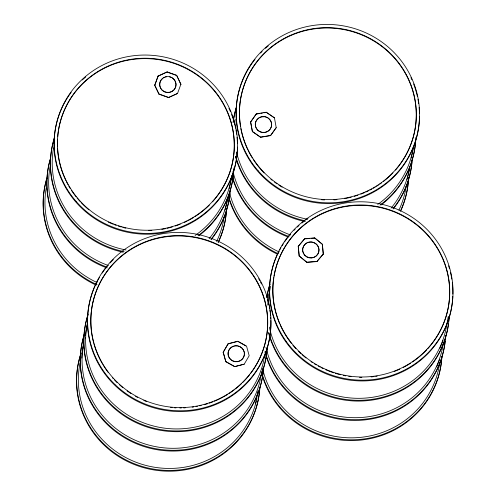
<?xml version="1.0" encoding="UTF-8"?>
<svg xmlns="http://www.w3.org/2000/svg" width="496" height="496" viewBox="0 0 496 496"><rect width="100%" height="100%" fill="white"/><g stroke="black" fill="none" stroke-linecap="round" stroke-linejoin="round"><path stroke-width="0.74" d="M180.922 84.134L177.518 93.477L168.46 97.569L159.018 94.203L154.715 85.349L158.119 76L167.177 71.914L176.619 75.28L180.885 84.326L176.619 75.28M154.715 85.349L158.119 76M159.018 94.203L154.752 85.151M158.081 76.198L167.177 71.914M168.46 97.569L177.518 93.477M250.598 122.047L256.327 113.882L266.191 112.226L274.443 117.85L276.216 127.652L270.518 135.619L260.66 137.28L252.408 131.657L250.598 122.047L256.327 113.882M252.408 131.657L250.629 121.849M260.66 137.28L252.439 131.459M266.191 112.226L274.443 117.85M223.175 352.321L228.166 343.703L237.832 341.211L246.549 346.115L249.178 355.737L244.224 364.169L234.558 366.656L225.841 361.751L223.175 352.321L228.166 343.703M225.841 361.751L223.212 352.129M270.518 135.619L276.216 127.652M234.558 366.656L244.224 364.169M268.875 295.207L270.512 286.285M255.576 403.825L257.895 391.183M298.239 246.363L304.668 238.719L314.65 237.906L322.375 244.199L323.287 254.113L316.894 261.559L306.912 262.378L299.187 256.079L298.239 246.363L304.668 238.719M299.187 256.079L298.276 246.171M306.912 262.378L299.218 255.886M323.287 254.113L322.338 244.398L314.65 237.906M316.894 261.559L323.318 253.921M448.26 316.584L446.481 326.25A90.154 87.513 10.4 0 1 359.085 398.325A90.154 87.513 10.4 0 1 269.384 327.124M228.129 343.895L237.057 341.595M256.289 114.074L259.327 113.565M260.84 113.311L262.359 113.057M263.878 112.803L265.391 112.549M260.698 137.082L270.556 135.427M305.4 238.855L310.006 238.477M311.544 238.353L314.613 238.099M306.943 262.186L316.925 261.367M167.14 72.106L176.582 75.473M159.055 94.004L168.497 97.377M238.471 341.781L245.842 345.935M225.878 361.559L234.596 366.463M263.438 368.187A91.791 89.1 10.4 0 1 154.851 449.326A91.791 89.1 10.4 0 1 84.673 333.455M270.81 320.447A91.791 89.1 10.4 0 1 157.151 408.723A91.791 89.1 10.4 0 1 99.417 277.493M102.219 273.036A91.791 89.1 10.4 0 1 105.778 268.113M106.721 266.922A91.791 89.1 10.4 0 1 107.688 265.744M110.186 262.874A91.791 89.1 10.4 0 1 113.324 259.6M258.639 278.696A91.791 89.1 10.4 0 1 259.761 280.668M260.487 282.001A91.791 89.1 10.4 0 1 261.535 284.034M267.567 299.59A91.791 89.1 10.4 0 1 268.15 301.766M268.51 303.23A91.791 89.1 10.4 0 1 269.006 305.443M269.303 306.925A91.791 89.1 10.4 0 1 269.576 308.419M269.818 309.919A91.791 89.1 10.4 0 1 270.14 312.17M270.32 313.677A91.791 89.1 10.4 0 1 270.543 315.94M270.661 317.44A91.791 89.1 10.4 0 1 270.748 318.947M263.531 368.162A91.791 89.1 10.4 0 1 154.994 448.551A91.791 89.1 10.4 0 1 84.58 333.393M256.947 397.897A90.154 87.513 10.4 0 1 256.643 399.392M256.314 400.88A90.154 87.513 10.4 0 1 149.897 466.376A90.154 87.513 10.4 0 1 80.042 363.047M259.885 387.55A91.791 89.1 10.4 0 1 151.299 468.689A91.791 89.1 10.4 0 1 81.121 352.817M81.828 358.143A90.154 87.513 10.4 0 1 83.458 344.46M93.769 343.22A88.511 85.92 10.4 0 1 195.486 237.609A88.511 85.92 10.4 0 1 250.678 373.376M249.755 374.579A88.511 85.92 10.4 0 1 242.718 382.484M241.645 383.532A88.511 85.92 10.4 0 1 235.358 389.007M234.155 389.943A88.511 85.92 10.4 0 1 229.164 393.464M227.881 394.289A88.511 85.92 10.4 0 1 223.969 396.614M223.312 396.98A88.511 85.92 10.4 0 1 214.346 401.264M212.914 401.841A88.511 85.92 10.4 0 1 209.3 403.161M207.843 403.645A88.511 85.92 10.4 0 1 204.172 404.742M201.227 405.499A88.511 85.92 10.4 0 1 199.739 405.846M197.482 406.317A88.511 85.92 10.4 0 1 195.963 406.596M193.676 406.974A88.511 85.92 10.4 0 1 192.144 407.191M185.213 407.842A88.511 85.92 10.4 0 1 183.669 407.917M181.369 407.979A88.511 85.92 10.4 0 1 179.837 407.985M176.006 407.892A88.511 85.92 10.4 0 1 174.462 407.805M172.149 407.631A88.511 85.92 10.4 0 1 170.605 407.483M146.673 401.605A88.511 85.92 10.4 0 1 143.809 400.415M137.553 397.408A88.511 85.92 10.4 0 1 135.544 396.304M130.95 393.539A88.511 85.92 10.4 0 1 127.125 390.935M122.841 387.649A88.511 85.92 10.4 0 1 119.35 384.654M117.13 382.577A88.511 85.92 10.4 0 1 114.458 379.874M113.423 378.752A88.511 85.92 10.4 0 1 112.4 377.617M108.041 372.273A88.511 85.92 10.4 0 1 102.951 364.715M102.567 364.064A88.511 85.92 10.4 0 1 93.967 343.939M263.891 359.891A90.154 87.513 10.4 0 1 157.53 426.957A90.154 87.513 10.4 0 1 87.451 322.797M264.473 356.884A90.154 87.513 10.4 0 1 264.194 358.391M260.493 378.504A90.154 87.513 10.4 0 1 155.136 446.555A90.154 87.513 10.4 0 1 83.588 343.66M261.045 375.491A90.154 87.513 10.4 0 1 260.784 377.003M259.786 387.574A91.791 89.1 10.4 0 1 154.2 470.003A91.791 89.1 10.4 0 1 79.465 358.614M79.658 357.895A91.791 89.1 10.4 0 1 80.978 353.592M267.09 348.8A91.791 89.1 10.4 0 1 158.546 429.189A91.791 89.1 10.4 0 1 88.133 314.03M85.38 338.78A90.154 87.513 10.4 0 1 85.448 337.255M85.548 335.724A90.154 87.513 10.4 0 1 86.862 325.841M266.997 348.824A91.791 89.1 10.4 0 1 158.788 430.032A91.791 89.1 10.4 0 1 87.99 314.805M244.323 352.823A8.196 7.955 10.4 0 1 237.572 361.702A8.196 7.955 10.4 0 1 228.185 355.303A8.196 7.955 10.4 0 1 234.385 346.053M235.085 345.935A8.196 7.955 10.4 0 1 237.224 345.948M237.931 346.072A8.196 7.955 10.4 0 1 244.193 352.141M445.154 341.124A91.791 89.1 10.4 0 1 360.598 420.273A91.791 89.1 10.4 0 1 264.976 352.092M445.538 335.848A91.791 89.1 10.4 0 1 445.414 338.111M445.644 335.829A91.791 89.1 10.4 0 1 363.066 419.331A91.791 89.1 10.4 0 1 265.118 351.317M443.176 344.125A90.154 87.513 10.4 0 1 356.705 417.682A90.154 87.513 10.4 0 1 265.992 347.243M448.446 324A91.791 89.1 10.4 0 1 362.998 400.973A91.791 89.1 10.4 0 1 268.528 332.729M269.929 284.406A91.791 89.1 10.4 0 0 266.805 297.557A91.791 89.1 10.4 0 1 269.843 284.351M449.091 316.479A91.791 89.1 10.4 0 1 448.781 321.005M449.202 316.46A91.791 89.1 10.4 0 1 367.009 399.931A91.791 89.1 10.4 0 1 268.863 332.686M267.741 305.059A90.154 87.513 10.4 0 1 269.291 292.975M451.583 307.557A91.791 89.1 10.4 0 1 332.729 376.253A91.791 89.1 10.4 0 1 279.105 251.081M279.812 249.748A91.791 89.1 10.4 0 1 280.91 247.771M282.063 245.811A91.791 89.1 10.4 0 1 283.272 243.877M284.53 241.974A91.791 89.1 10.4 0 1 288.114 237.082M289.534 235.321A91.791 89.1 10.4 0 1 290.501 234.174M294.06 230.268A91.791 89.1 10.4 0 1 295.132 229.183M297.327 227.063A91.791 89.1 10.4 0 1 299.026 225.519M301.94 223.045A91.791 89.1 10.4 0 1 303.738 221.625M306.795 219.368A91.791 89.1 10.4 0 1 308.041 218.507M448.613 265.813A91.791 89.1 10.4 0 1 449.5 268.714M450.461 272.391A91.791 89.1 10.4 0 1 451.794 279.087M452.302 282.813A91.791 89.1 10.4 0 1 452.854 294.072M452.786 296.341A91.791 89.1 10.4 0 1 451.707 306.819M439.698 362.762A90.154 87.513 10.4 0 1 354.181 437.788A90.154 87.513 10.4 0 1 262.458 368.131M441.905 356.723A91.791 89.1 10.4 0 1 358.986 439.499A91.791 89.1 10.4 0 1 261.423 371.454M439.444 359.749A90.154 87.513 10.4 0 1 436.678 366.879M274.04 276.123A88.511 85.92 10.4 0 1 399.088 214.03A88.511 85.92 10.4 0 1 427.881 348.57M426.858 349.68A88.511 85.92 10.4 0 1 412.455 361.993M410.564 363.246A88.511 85.92 10.4 0 1 403.291 367.449M399.838 369.136A88.511 85.92 10.4 0 1 394.196 371.504M377.171 376.123A88.511 85.92 10.4 0 1 375.646 376.365M374.12 376.582A88.511 85.92 10.4 0 1 371.07 376.935M361.869 377.369A88.511 85.92 10.4 0 1 359.538 377.332M351.038 376.687A88.511 85.92 10.4 0 1 348.75 376.377M345.731 375.875A88.511 85.92 10.4 0 1 343.468 375.429M340.461 374.747A88.511 85.92 10.4 0 1 335.228 373.296M333.746 372.825A88.511 85.92 10.4 0 1 325.816 369.805M323.032 368.534A88.511 85.92 10.4 0 1 321.656 367.865M320.286 367.17A88.511 85.92 10.4 0 1 318.24 366.079M316.225 364.932A88.511 85.92 10.4 0 1 314.241 363.735M312.282 362.489A88.511 85.92 10.4 0 1 310.998 361.627M306.051 358A88.511 85.92 10.4 0 1 301.965 354.584M300.824 353.555A88.511 85.92 10.4 0 1 298.604 351.435M295.926 348.682A88.511 85.92 10.4 0 1 292.882 345.228M291.437 343.455A88.511 85.92 10.4 0 1 289.596 341.05M289.149 340.442A88.511 85.92 10.4 0 1 280.066 324.663M279.465 323.274A88.511 85.92 10.4 0 1 273.792 277.642M441.806 356.742A91.791 89.1 10.4 0 1 360.003 440.175A91.791 89.1 10.4 0 1 261.671 373.699M443.002 340.38A90.154 87.513 10.4 0 1 439.921 348.211M313.205 242.457A8.196 7.955 10.4 0 1 317.731 254.349A8.196 7.955 10.4 0 1 304.798 255.403A8.196 7.955 10.4 0 1 306.968 242.966M307.613 242.674A8.196 7.955 10.4 0 1 312.517 242.277M229.915 192.609A91.791 89.1 10.4 0 1 211.271 239.543M107.018 267.958A91.791 89.1 10.4 0 1 50.239 159.408M230.249 188.852A91.791 89.1 10.4 0 1 210.936 239.357M107.161 267.183A91.791 89.1 10.4 0 1 50.177 159.359M227.652 198.102A90.154 87.513 10.4 0 1 209.12 238.706M108.5 265.565A90.154 87.513 10.4 0 1 50.654 164.083M233.622 171.008A91.791 89.1 10.4 0 1 199.119 235.557M123.213 252.241A91.791 89.1 10.4 0 1 54.455 137.882M233.864 167.989A91.791 89.1 10.4 0 1 198.04 235.693M124.118 251.627A91.791 89.1 10.4 0 1 54.368 137.826M231.328 177.983A90.154 87.513 10.4 0 1 195.102 235.476M126.015 249.978A90.154 87.513 10.4 0 1 53.599 147.734M237.454 147.114A91.791 89.1 10.4 0 1 117.18 229.468A91.791 89.1 10.4 0 1 71.151 92.38M82.317 79.955A91.791 89.1 10.4 0 1 85.74 76.961M228.923 108.289A91.791 89.1 10.4 0 1 230.473 111.736M231.613 114.551A91.791 89.1 10.4 0 1 235.662 128.371M235.953 129.84A91.791 89.1 10.4 0 1 236.673 134.286M237.026 137.287A91.791 89.1 10.4 0 1 237.417 143.338M224.192 216.727A90.154 87.513 10.4 0 1 216.591 241.478M97.08 282.546A90.154 87.513 10.4 0 1 46.215 187.99M226.585 208.239A91.791 89.1 10.4 0 1 218.122 242.302M97.03 284.698A91.791 89.1 10.4 0 1 46.903 178.045M57.679 136.822A88.511 85.92 10.4 0 1 180.166 65.726A88.511 85.92 10.4 0 1 212.468 201.841M209.318 205.139A88.511 85.92 10.4 0 1 195.151 216.51M193.855 217.329A88.511 85.92 10.4 0 1 188.536 220.367M187.178 221.067A88.511 85.92 10.4 0 1 184.444 222.388M180.253 224.192A88.511 85.92 10.4 0 1 175.206 226.04M172.261 226.963A88.511 85.92 10.4 0 1 167.04 228.334M165.54 228.662A88.511 85.92 10.4 0 1 161.789 229.375M151.844 230.491A88.511 85.92 10.4 0 1 148.744 230.609M125.773 228.179A88.511 85.92 10.4 0 1 122.766 227.416M121.278 226.994A88.511 85.92 10.4 0 1 118.333 226.083M116.157 225.339A88.511 85.92 10.4 0 1 114.725 224.812M113.293 224.26A88.511 85.92 10.4 0 1 108.326 222.127M88.877 209.833A88.511 85.92 10.4 0 1 81.028 202.486M79.992 201.37A88.511 85.92 10.4 0 1 77.016 197.935M76.062 196.757A88.511 85.92 10.4 0 1 71.579 190.576M70.339 188.641A88.511 85.92 10.4 0 1 68.77 186.031M68.026 184.704A88.511 85.92 10.4 0 1 66.272 181.362M65.943 180.693A88.511 85.92 10.4 0 1 58.578 157.734M58.33 156.209A88.511 85.92 10.4 0 1 57.53 148.459M57.455 146.897A88.511 85.92 10.4 0 1 57.524 139.122M227.373 199.652A90.154 87.513 10.4 0 1 224.961 210.112M226.474 208.264A91.791 89.1 10.4 0 1 218.302 242.395M96.181 285.144A91.791 89.1 10.4 0 1 46.977 178.101M231.161 178.771A90.154 87.513 10.4 0 1 229.14 188.536M172.186 77.94A8.196 7.955 10.4 0 1 174.22 89.695A8.196 7.955 10.4 0 1 162 90.173A8.196 7.955 10.4 0 1 162.806 78.306M163.389 77.909A8.196 7.955 10.4 0 1 164.653 77.277M165.323 77.041A8.196 7.955 10.4 0 1 166.712 76.744M169.551 76.874A8.196 7.955 10.4 0 1 171.566 77.593M411.922 161.994A91.791 89.1 10.4 0 1 393.278 208.928M288.306 237.076A91.791 89.1 10.4 0 1 231.824 175.683M409.38 169.037A90.154 87.513 10.4 0 1 406.968 179.496M415.586 141.143A91.791 89.1 10.4 0 1 381.126 204.947M305.22 221.625A91.791 89.1 10.4 0 1 235.377 156.314M233.25 121.235A91.791 89.1 10.4 0 1 236.462 107.266M415.871 137.373A91.791 89.1 10.4 0 1 380.048 205.084M305.362 220.85A91.791 89.1 10.4 0 1 235.724 156.271M233.095 122.698A91.791 89.1 10.4 0 1 236.381 107.21M413.335 147.368A90.154 87.513 10.4 0 1 377.747 204.414M307.272 219.22A90.154 87.513 10.4 0 1 236.48 152.005M234.639 123.919A90.154 87.513 10.4 0 1 235.222 119.387M419.461 116.504A91.791 89.1 10.4 0 1 297.73 198.357A91.791 89.1 10.4 0 1 255 59.371M260.512 53.072A91.791 89.1 10.4 0 1 262.117 51.448M265.453 48.323A91.791 89.1 10.4 0 1 268.33 45.868M410.93 77.674A91.791 89.1 10.4 0 1 411.878 79.732M413.621 83.942A91.791 89.1 10.4 0 1 417.353 96.292M417.961 99.225A91.791 89.1 10.4 0 1 418.68 103.67M419.108 107.427A91.791 89.1 10.4 0 1 419.449 113.479M412.257 158.236A91.791 89.1 10.4 0 1 392.944 208.748M289.168 236.567A91.791 89.1 10.4 0 1 232.165 175.64M408.592 177.63A91.791 89.1 10.4 0 1 400.452 211.005M278.33 253.76A91.791 89.1 10.4 0 1 228.272 195.046M406.199 186.118A90.154 87.513 10.4 0 1 398.927 210.168M279.087 251.937A90.154 87.513 10.4 0 1 229.406 192.256M409.783 166.73A90.154 87.513 10.4 0 1 391.127 208.097M290.507 234.949A90.154 87.513 10.4 0 1 232.928 171.368M240.461 126.356A88.511 85.92 10.4 0 1 351.639 31.428A88.511 85.92 10.4 0 1 395.486 170.091M392.919 172.899A88.511 85.92 10.4 0 1 385.721 179.614M385.144 180.098A88.511 85.92 10.4 0 1 383.377 181.499M381.56 182.869A88.511 85.92 10.4 0 1 379.7 184.196M378.442 185.058A88.511 85.92 10.4 0 1 376.514 186.31M375.212 187.116A88.511 85.92 10.4 0 1 373.228 188.282M371.895 189.032A88.511 85.92 10.4 0 1 369.867 190.104M368.503 190.793A88.511 85.92 10.4 0 1 365.763 192.088M364.374 192.702A88.511 85.92 10.4 0 1 360.84 194.134M357.945 195.182A88.511 85.92 10.4 0 1 354.268 196.348M351.292 197.172A88.511 85.92 10.4 0 1 344.546 198.636M336.945 199.646A88.511 85.92 10.4 0 1 333.851 199.876M324.564 199.919A88.511 85.92 10.4 0 1 321.501 199.727M282.131 187.166A88.511 85.92 10.4 0 1 278.882 185.132M276.991 183.855A88.511 85.92 10.4 0 1 274.511 182.069M272.081 180.191A88.511 85.92 10.4 0 1 270.884 179.217M264.095 172.974A88.511 85.92 10.4 0 1 253.165 159.321M252.346 158.032A88.511 85.92 10.4 0 1 248.279 150.753M247.95 150.077A88.511 85.92 10.4 0 1 240.858 128.638M408.481 177.655A91.791 89.1 10.4 0 1 400.632 211.098M277.481 254.206A91.791 89.1 10.4 0 1 228.327 196.552M413.168 148.161A90.154 87.513 10.4 0 1 411.147 157.92M271.616 124.335A8.196 7.955 10.4 0 1 263.376 132.618A8.196 7.955 10.4 0 1 255.273 124.043A8.196 7.955 10.4 0 1 264.455 116.765M265.155 116.889A8.196 7.955 10.4 0 1 267.17 117.602M267.79 117.955A8.196 7.955 10.4 0 1 271.554 123.647M114.905 384.431A91.791 89.1 10.4 0 0 268.038 344.987A91.791 89.1 10.4 0 0 154.944 235.358A91.791 89.1 10.4 0 0 114.905 384.431M117.205 382.187A88.511 85.92 10.4 0 0 264.87 344.15A88.511 85.92 10.4 0 0 155.812 238.433A88.511 85.92 10.4 0 0 117.205 382.187M229.791 358.472A8.196 7.955 10.4 0 0 243.834 356.717A8.196 7.955 10.4 0 0 235.123 345.743A8.196 7.955 10.4 0 0 229.791 358.472M286.552 341.874A91.791 89.1 10.4 0 0 444.683 328.966A91.791 89.1 10.4 0 0 352.675 202.095A91.791 89.1 10.4 0 0 286.552 341.874M289.218 340.051A88.511 85.92 10.4 0 0 441.707 327.608A88.511 85.92 10.4 0 0 352.985 205.27A88.511 85.92 10.4 0 0 289.218 340.051M304.835 255.211A8.196 7.955 10.4 0 0 318.661 252.272A8.196 7.955 10.4 0 0 309.008 242.073A8.196 7.955 10.4 0 0 304.835 255.211M76.055 201.32A91.791 89.1 10.4 0 0 232.289 175.045A91.791 89.1 10.4 0 0 129.344 56.346A91.791 89.1 10.4 0 0 76.055 201.32M78.554 199.28A88.511 85.92 10.4 0 0 229.202 173.947A88.511 85.92 10.4 0 0 129.933 59.483A88.511 85.92 10.4 0 0 78.554 199.28M162.384 90.303A8.196 7.955 10.4 0 0 175.875 86.199A8.196 7.955 10.4 0 0 165.354 76.849A8.196 7.955 10.4 0 0 162.384 90.303M258.069 170.711A91.791 89.1 10.4 0 0 414.296 144.429A91.791 89.1 10.4 0 0 311.352 25.73A91.791 89.1 10.4 0 0 258.069 170.711M260.561 168.671A88.511 85.92 10.4 0 0 411.209 143.332A88.511 85.92 10.4 0 0 311.947 28.873A88.511 85.92 10.4 0 0 260.561 168.671M257.988 130.312A8.196 7.955 10.4 0 0 271.486 126.213A8.196 7.955 10.4 0 0 260.958 116.858A8.196 7.955 10.4 0 0 257.988 130.312"/></g></svg>
